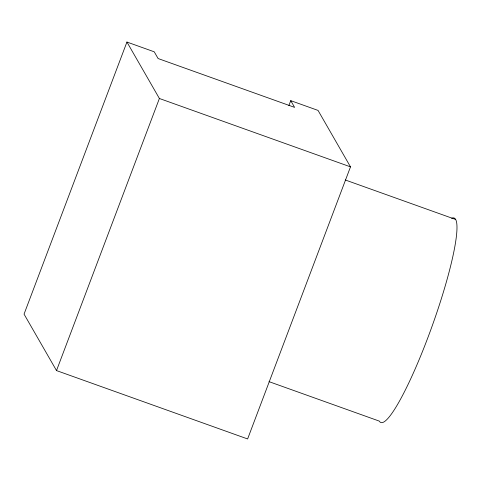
<?xml version="1.0" encoding="UTF-8"?>
<svg xmlns="http://www.w3.org/2000/svg" width="481" height="481" viewBox="0 0 481 481"><rect width="100%" height="100%" fill="white"/><g stroke="black" fill="none" stroke-linecap="round" stroke-linejoin="round"><path stroke-width="0.72" d="M290.74 100.649L294.606 107.377L158.105 58.538L154.233 51.81L126.936 42.045L24.05 314.135L56.511 370.586L247.619 438.955L350.499 166.865L318.043 110.414L290.74 100.649L288.883 105.555M56.511 370.586L159.391 98.491L126.936 42.045M159.391 98.491L350.499 166.865M345.262 179.966L455.597 219.444M269.005 381.643L379.341 421.122A108.61 15.753 -70.3 0 0 432.599 324.771A108.61 15.753 -70.3 0 0 451.653 218.272"/></g></svg>
